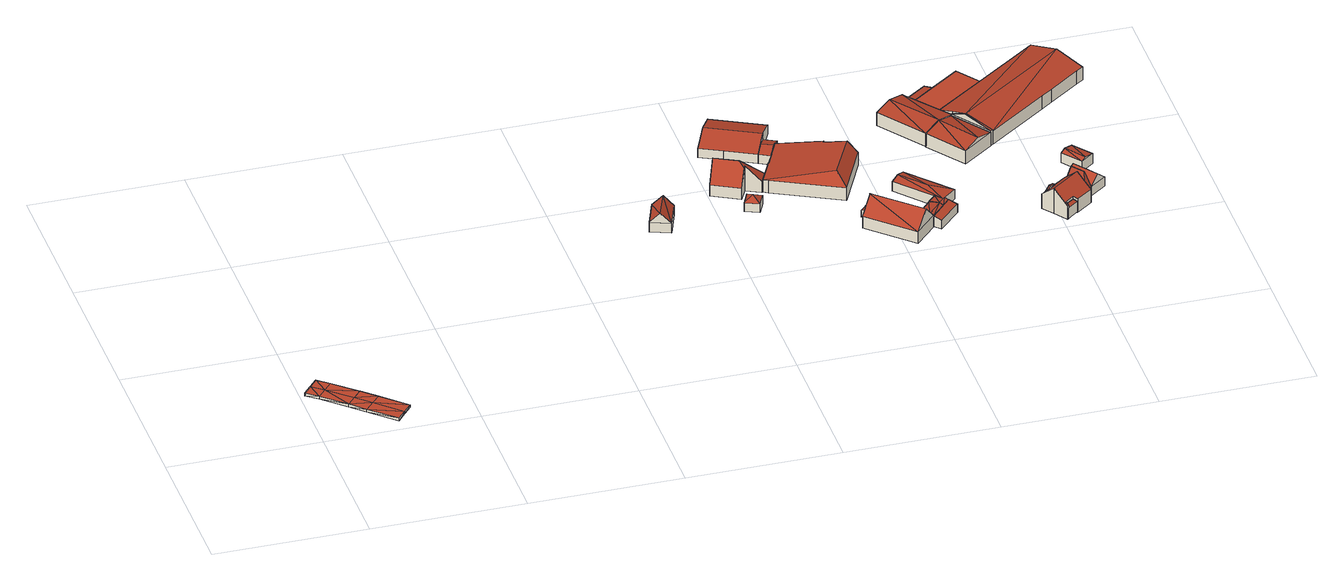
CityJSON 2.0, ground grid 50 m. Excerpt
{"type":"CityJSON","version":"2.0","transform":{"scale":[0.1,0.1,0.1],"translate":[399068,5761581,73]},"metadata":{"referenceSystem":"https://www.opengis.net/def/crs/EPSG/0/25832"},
"CityObjects":{
"building1":{"type":"Building","attributes":{"Geometrietyp2DReferenz":"2000","Gemeindeschluessel":"05515000","function":"53001_1800","roofType":"9999","measuredHeight":1},"geometry":[{"type":"Solid","lod":"2","boundaries":[[[[0,1,2]],[[3,4,5]],[[4,0,5]],[[6,7,3]],[[7,4,3]],[[8,9,6]],[[9,7,6]],[[10,11,8]],[[11,9,8]],[[12,13,10]],[[13,11,10]],[[14,15,12]],[[15,13,12]],[[16,17,14]],[[17,15,14]],[[18,19,16]],[[19,17,16]],[[20,21,18]],[[21,19,18]],[[22,23,20]],[[23,21,20]],[[24,25,22]],[[25,23,22]],[[2,1,24]],[[1,25,24]],[[5,0,2]],[[26,4,7]],[[26,7,9]],[[27,26,11]],[[11,26,9]],[[27,11,13]],[[28,27,15]],[[15,27,13]],[[19,28,17]],[[17,28,15]],[[1,0,4]],[[1,4,26]],[[25,1,26]],[[25,26,27]],[[23,25,28]],[[28,25,27]],[[21,23,19]],[[19,23,28]],[[29,6,3]],[[29,8,6]],[[30,10,29]],[[10,8,29]],[[30,12,10]],[[31,14,30]],[[14,12,30]],[[18,16,31]],[[16,14,31]],[[2,3,5]],[[2,29,3]],[[24,29,2]],[[24,30,29]],[[22,31,24]],[[31,30,24]],[[20,18,22]],[[18,31,22]]]],"semantics":{"surfaces":[{"type":"WallSurface"},{"type":"GroundSurface"},{"type":"RoofSurface"}],"values":[[0,0,0,0,0,0,0,0,0,0,0,0,0,0,0,0,0,0,0,0,0,0,0,0,0,0,1,1,1,1,1,1,1,1,1,1,1,1,1,1,1,1,1,2,2,2,2,2,2,2,2,2,2,2,2,2,2,2,2,2]]}}]},
"building2":{"type":"Building","attributes":{"Gemeindeschluessel":"05515000","Geometrietyp2DReferenz":"3000","function":"31001_2460","roofType":"3100","measuredHeight":6.86},"geometry":[{"type":"Solid","lod":"2","boundaries":[[[[32,33,34,35]],[[36,37,33,32]],[[38,39,37,36]],[[35,34,39,38]],[[32,40,36]],[[38,41,35]],[[41,40,32]],[[32,35,41]],[[38,36,40]],[[40,41,38]],[[33,37,39,34]]]],"semantics":{"surfaces":[{"type":"WallSurface"},{"type":"RoofSurface"},{"type":"GroundSurface"}],"values":[[0,0,0,0,0,0,1,1,1,1,2]]}}]},
"building3":{"type":"Building","attributes":{"Gemeindeschluessel":"05515000","Geometrietyp2DReferenz":"3000","function":"51009_1610","roofType":"3500","measuredHeight":4.89},"geometry":[{"type":"Solid","lod":"2","boundaries":[[[[42,43,44,45]],[[46,47,43,42]],[[48,49,47,46]],[[45,44,49,48]],[[45,50,42]],[[42,50,46]],[[46,50,48]],[[48,50,45]],[[43,47,49,44]]]],"semantics":{"surfaces":[{"type":"WallSurface"},{"type":"RoofSurface"},{"type":"GroundSurface"}],"values":[[0,0,0,0,1,1,1,1,2]]}}]},
"building4":{"type":"Building","attributes":{"Gemeindeschluessel":"05515000","Geometrietyp2DReferenz":"3000","function":"31001_1000","roofType":"5000","measuredHeight":10.58},"address":[{"country":"Germany","locality":"Münster","thoroughfareNumber":"28b","thoroughfareName":"Waltruper Weg"}],"geometry":[{"type":"Solid","lod":"2","boundaries":[[[[51,52,53,54]],[[55,56,52,51]],[[57,58,56,55]],[[59,60,58,57]],[[61,62,60,59]],[[63,64,62,61]],[[54,53,64,63]],[[51,54,63,65,66,55]],[[63,61,67,65]],[[66,65,67,59,57]],[[59,67,61]],[[55,66,57]],[[52,56,58,60,62,64,53]]]],"semantics":{"surfaces":[{"type":"WallSurface"},{"type":"RoofSurface"},{"type":"GroundSurface"}],"values":[[0,0,0,0,0,0,0,1,1,1,0,0,2]]}}]},
"building5":{"type":"Building","attributes":{"Gemeindeschluessel":"05515000","Geometrietyp2DReferenz":"3000","function":"31001_2700"},"children":["building5-1","building5-2"]},
"building5-1":{"type":"BuildingPart","attributes":{"roofType":"3100","measuredHeight":5.44},"parents":["building5"],"geometry":[{"type":"Solid","lod":"2","boundaries":[[[[68,69,70,71]],[[72,73,69,68]],[[74,75,73,72]],[[76,77,75,74]],[[78,79,77,76]],[[80,81,79,78]],[[82,83,84,81,80]],[[74,72,68,71,85,76]],[[82,80,78,76,85]],[[86,87,70,69,73,75,77,79,81,84]],[[83,82,85,88]],[[84,83,88,86]],[[89,88,85,71]],[[70,87,89,71]],[[87,86,88,89]]]],"semantics":{"surfaces":[{"type":"WallSurface"},{"type":"RoofSurface"},{"type":"GroundSurface"},{"type":"ClosureSurface"}],"values":[[0,0,0,0,0,0,0,1,1,2,0,3,0,3,3]]}}]},
"building5-2":{"type":"BuildingPart","attributes":{"roofType":"3100","measuredHeight":4.38},"parents":["building5"],"geometry":[{"type":"Solid","lod":"2","boundaries":[[[[90,91,92,93]],[[94,95,91,90]],[[96,97,95,94]],[[71,70,97,96]],[[98,99,84,83]],[[93,92,99,98]],[[71,96,94,89]],[[90,93,98,83,88,89,94]],[[91,95,97,70,87,86,84,99,92]],[[70,71,89,87]],[[84,86,88,83]],[[86,87,89,88]]]],"semantics":{"surfaces":[{"type":"WallSurface"},{"type":"RoofSurface"},{"type":"GroundSurface"},{"type":"ClosureSurface"}],"values":[[0,0,0,0,0,0,1,1,2,3,3,3]]}}]},
"building6":{"type":"Building","attributes":{"Gemeindeschluessel":"05515000","Geometrietyp2DReferenz":"3000","function":"31001_1000","roofType":"5000","measuredHeight":8.28},"address":[{"country":"Germany","locality":"Münster","thoroughfareNumber":"28","thoroughfareName":"Waltruper Weg"},{"country":"Germany","locality":"Münster","thoroughfareNumber":"28c","thoroughfareName":"Waltruper Weg"}],"geometry":[{"type":"Solid","lod":"2","boundaries":[[[[100,101,102,103]],[[104,105,101,100]],[[106,107,105,104]],[[108,109,107,106]],[[110,111,109,108]],[[112,113,111,110]],[[114,115,113,112]],[[116,117,115,114]],[[118,119,117,116]],[[120,121,119,118]],[[122,123,121,120]],[[124,125,123,122]],[[126,127,125,124]],[[128,129,127,126]],[[103,102,129,128]],[[122,120,130,124]],[[118,116,130,120]],[[114,112,110,108,106,104,100,103,128,126,124,130,116]],[[101,105,107,109,111,113,115,117,119,121,123,125,127,129,102]]]],"semantics":{"surfaces":[{"type":"WallSurface"},{"type":"RoofSurface"},{"type":"GroundSurface"}],"values":[[0,0,0,0,0,0,0,0,0,0,0,0,0,0,0,1,1,1,2]]}}]},
"building7":{"type":"Building","attributes":{"Gemeindeschluessel":"05515000","Geometrietyp2DReferenz":"3000","function":"31001_2700","roofType":"2100","measuredHeight":3.13},"geometry":[{"type":"Solid","lod":"2","boundaries":[[[[131,132,133,134]],[[135,136,132,131]],[[137,138,136,135]],[[134,133,138,137]],[[135,131,134,137]],[[132,136,138,133]]]],"semantics":{"surfaces":[{"type":"WallSurface"},{"type":"RoofSurface"},{"type":"GroundSurface"}],"values":[[0,0,0,0,1,2]]}}]},
"building8":{"type":"Building","attributes":{"Gemeindeschluessel":"05515000","Geometrietyp2DReferenz":"3000","function":"31001_2700"},"children":["building8-1","building8-2"]},
"building8-1":{"type":"BuildingPart","attributes":{"roofType":"3100","measuredHeight":4.25},"parents":["building8"],"geometry":[{"type":"Solid","lod":"2","boundaries":[[[[139,140,141,142]],[[143,144,140,139]],[[142,141,145,146]],[[147,142,148]],[[146,149,148,142]],[[143,139,147]],[[150,143,147,148]],[[147,139,142]],[[140,144,145,141]],[[144,143,146,145]],[[148,149,150]],[[150,149,146,143]]]],"semantics":{"surfaces":[{"type":"WallSurface"},{"type":"RoofSurface"},{"type":"GroundSurface"},{"type":"ClosureSurface"}],"values":[[0,0,0,1,1,1,1,0,2,3,0,3]]}}]},
"building8-2":{"type":"BuildingPart","attributes":{"roofType":"3100","measuredHeight":9.58},"parents":["building8"],"geometry":[{"type":"Solid","lod":"2","boundaries":[[[[151,152,153,154]],[[155,156,152,151]],[[157,158,156,155]],[[159,146,145,158,157]],[[160,161,144,143,162]],[[154,153,161,160]],[[163,164,160]],[[165,154,160,164]],[[150,149,159,166,155,163,162]],[[164,163,155]],[[166,157,155]],[[166,159,157]],[[165,164,155,151]],[[165,151,154]],[[163,160,162]],[[152,156,158,145,144,161,153]],[[150,162,143]],[[146,159,149]],[[144,145,146,143]],[[146,149,150,143]]]],"semantics":{"surfaces":[{"type":"WallSurface"},{"type":"RoofSurface"},{"type":"GroundSurface"},{"type":"ClosureSurface"}],"values":[[0,0,0,0,0,0,1,1,1,1,0,0,0,0,0,2,0,0,3,3]]}}]},
"building9":{"type":"Building","attributes":{"Gemeindeschluessel":"05515000","Geometrietyp2DReferenz":"3000","function":"31001_2700","roofType":"2100","measuredHeight":3.79},"geometry":[{"type":"Solid","lod":"2","boundaries":[[[[167,168,169,170]],[[171,172,168,167]],[[173,174,172,171]],[[175,176,174,173]],[[170,169,176,175]],[[173,171,167,170,175]],[[168,172,174,176,169]]]],"semantics":{"surfaces":[{"type":"WallSurface"},{"type":"RoofSurface"},{"type":"GroundSurface"}],"values":[[0,0,0,0,0,1,2]]}}]},
"building10":{"type":"Building","attributes":{"Gemeindeschluessel":"05515000","Geometrietyp2DReferenz":"3000","function":"31001_2700","roofType":"5000","measuredHeight":4.24},"geometry":[{"type":"Solid","lod":"2","boundaries":[[[[177,178,141,179]],[[180,181,178,177]],[[182,183,181,180]],[[184,140,183,182]],[[179,141,140,184]],[[185,186,180]],[[185,180,177]],[[177,179,185]],[[184,182,186]],[[186,185,184]],[[184,185,179]],[[180,186,182]],[[178,181,183,140,141]]]],"semantics":{"surfaces":[{"type":"WallSurface"},{"type":"RoofSurface"},{"type":"GroundSurface"}],"values":[[0,0,0,0,0,1,1,1,1,1,0,0,2]]}}]},
"building11":{"type":"Building","attributes":{"Gemeindeschluessel":"05515000","Geometrietyp2DReferenz":"3000","function":"31001_2700","roofType":"5000","measuredHeight":4.27},"geometry":[{"type":"Solid","lod":"2","boundaries":[[[[187,188,189,190]],[[191,181,188,187]],[[192,193,181,191]],[[190,189,193,192]],[[187,194,191]],[[192,195,190]],[[194,187,190]],[[190,195,194]],[[191,194,195]],[[195,192,191]],[[188,181,193,189]]]],"semantics":{"surfaces":[{"type":"WallSurface"},{"type":"RoofSurface"},{"type":"GroundSurface"}],"values":[[0,0,0,0,1,0,1,1,1,1,2]]}}]},
"building12":{"type":"Building","attributes":{"Gemeindeschluessel":"05515000","Geometrietyp2DReferenz":"3000","function":"31001_2700","roofType":"3100","measuredHeight":6.29},"geometry":[{"type":"Solid","lod":"2","boundaries":[[[[196,197,198,199]],[[200,201,197,196]],[[202,203,201,200]],[[204,205,203,202]],[[206,207,205,204]],[[208,209,207,206]],[[210,211,209,208]],[[199,198,211,210]],[[212,213,210]],[[213,199,210]],[[214,206,204,202,200,196,212]],[[213,212,196]],[[214,212,210,208]],[[214,208,206]],[[213,196,199]],[[197,201,203,205,207,209,211,198]]]],"semantics":{"surfaces":[{"type":"WallSurface"},{"type":"RoofSurface"},{"type":"GroundSurface"}],"values":[[0,0,0,0,0,0,0,0,1,1,1,1,0,0,0,2]]}}]},
"building13":{"type":"Building","attributes":{"Gemeindeschluessel":"05515000","Geometrietyp2DReferenz":"3000","function":"31001_2700","roofType":"3100","measuredHeight":6.38},"geometry":[{"type":"Solid","lod":"2","boundaries":[[[[215,216,217,218]],[[219,220,216,215]],[[221,222,220,219]],[[218,217,222,221]],[[215,223,219]],[[221,224,218]],[[223,215,218]],[[218,224,223]],[[219,223,224]],[[224,221,219]],[[216,220,222,217]]]],"semantics":{"surfaces":[{"type":"WallSurface"},{"type":"RoofSurface"},{"type":"GroundSurface"}],"values":[[0,0,0,0,0,0,1,1,1,1,2]]}}]},
"building14":{"type":"Building","attributes":{"Gemeindeschluessel":"05515000","Geometrietyp2DReferenz":"3000","function":"31001_2700","roofType":"2100","measuredHeight":4.21},"geometry":[{"type":"Solid","lod":"2","boundaries":[[[[225,226,227,228]],[[229,230,226,225]],[[231,232,230,229]],[[228,227,232,231]],[[229,225,228,231]],[[226,230,232,227]]]],"semantics":{"surfaces":[{"type":"WallSurface"},{"type":"RoofSurface"},{"type":"GroundSurface"}],"values":[[0,0,0,0,1,2]]}}]},
"building15":{"type":"Building","attributes":{"Gemeindeschluessel":"05515000","Geometrietyp2DReferenz":"3000","function":"51009_1610","roofType":"3100","measuredHeight":6.46},"geometry":[{"type":"Solid","lod":"2","boundaries":[[[[233,234,235,236]],[[237,238,234,233]],[[239,240,238,237]],[[236,235,240,239]],[[233,241,237]],[[239,242,236]],[[236,242,241,233]],[[237,241,242,239]],[[234,238,240,235]]]],"semantics":{"surfaces":[{"type":"WallSurface"},{"type":"RoofSurface"},{"type":"GroundSurface"}],"values":[[0,0,0,0,0,0,1,1,2]]}}]},
"building16":{"type":"Building","attributes":{"Gemeindeschluessel":"05515000","Geometrietyp2DReferenz":"3000","function":"51009_1610","roofType":"2100","measuredHeight":4.84},"geometry":[{"type":"Solid","lod":"2","boundaries":[[[[243,244,245,246]],[[247,248,244,243]],[[249,250,248,247]],[[246,245,250,249]],[[247,243,246,249]],[[244,248,250,245]]]],"semantics":{"surfaces":[{"type":"WallSurface"},{"type":"RoofSurface"},{"type":"GroundSurface"}],"values":[[0,0,0,0,1,2]]}}]},
"building17":{"type":"Building","attributes":{"Gemeindeschluessel":"05515000","Geometrietyp2DReferenz":"3000","function":"31001_1000","roofType":"3100","measuredHeight":9.13},"address":[{"country":"Germany","locality":"Münster","thoroughfareNumber":"28a","thoroughfareName":"Waltruper Weg"}],"geometry":[{"type":"Solid","lod":"2","boundaries":[[[[251,252,253,254]],[[255,256,252,251]],[[257,258,256,255]],[[259,260,258,257]],[[261,262,260,259]],[[263,264,262,261]],[[265,266,264,263]],[[267,268,266,265]],[[269,270,268,267]],[[271,272,270,269]],[[273,274,272,271]],[[275,276,274,273]],[[277,278,276,275]],[[279,280,278,277]],[[254,253,280,279]],[[273,271,269,267,265,263,261,275]],[[259,257,255,251,254,279,277,275,261]],[[252,256,258,260,262,264,266,268,270,272,274,276,278,280,253]]]],"semantics":{"surfaces":[{"type":"WallSurface"},{"type":"RoofSurface"},{"type":"GroundSurface"}],"values":[[0,0,0,0,0,0,0,0,0,0,0,0,0,0,0,1,1,2]]}}]},
"building18":{"type":"Building","attributes":{"Gemeindeschluessel":"05515000","Geometrietyp2DReferenz":"3000","function":"31001_2700","roofType":"1000","measuredHeight":4.36},"geometry":[{"type":"Solid","lod":"2","boundaries":[[[[281,282,283,284]],[[285,286,282,281]],[[287,288,286,285]],[[289,290,288,287]],[[284,283,290,289]],[[287,285,281,284,289]],[[282,286,288,290,283]]]],"semantics":{"surfaces":[{"type":"WallSurface"},{"type":"RoofSurface"},{"type":"GroundSurface"}],"values":[[0,0,0,0,0,1,2]]}}]},
"building19":{"type":"Building","attributes":{"Gemeindeschluessel":"05515000","Geometrietyp2DReferenz":"3000","function":"51009_1610","roofType":"5000","measuredHeight":9.08},"geometry":[{"type":"Solid","lod":"2","boundaries":[[[[291,292,293,294]],[[295,296,292,291]],[[297,298,296,295]],[[294,293,298,297]],[[297,295,299]],[[299,295,291,300]],[[291,294,300]],[[300,294,297,299]],[[292,296,298,293]]]],"semantics":{"surfaces":[{"type":"WallSurface"},{"type":"RoofSurface"},{"type":"GroundSurface"}],"values":[[0,0,0,0,1,1,1,1,2]]}}]},
"building20":{"type":"Building","attributes":{"Gemeindeschluessel":"05515000","Geometrietyp2DReferenz":"3000","function":"31001_2700","roofType":"5000","measuredHeight":6.18},"geometry":[{"type":"Solid","lod":"2","boundaries":[[[[301,302,303,304]],[[305,306,302,301]],[[307,296,306,305]],[[308,292,296,307]],[[309,310,292,308]],[[311,312,310,309]],[[313,314,312,311]],[[315,316,314,313]],[[304,303,316,315]],[[317,318,313,311,309,308,307]],[[305,301,304,315,318,317]],[[305,317,307]],[[313,318,315]],[[302,306,296,292,310,312,314,316,303]]]],"semantics":{"surfaces":[{"type":"WallSurface"},{"type":"RoofSurface"},{"type":"GroundSurface"}],"values":[[0,0,0,0,0,0,0,0,0,1,1,0,0,2]]}}]},
"building21":{"type":"Building","attributes":{"Gemeindeschluessel":"05515000","Geometrietyp2DReferenz":"3000","function":"31001_2460","roofType":"3100","measuredHeight":4.34},"geometry":[{"type":"Solid","lod":"2","boundaries":[[[[319,320,321,322]],[[323,324,320,319]],[[325,326,324,323]],[[322,321,326,325]],[[319,327,323]],[[325,328,322]],[[327,319,322]],[[322,328,327]],[[323,327,328]],[[328,325,323]],[[320,324,326,321]]]],"semantics":{"surfaces":[{"type":"WallSurface"},{"type":"RoofSurface"},{"type":"GroundSurface"}],"values":[[0,0,0,0,0,0,1,1,1,1,2]]}}]},
"building22":{"type":"Building","attributes":{"Gemeindeschluessel":"05515000","Geometrietyp2DReferenz":"3000","function":"31001_2700"},"children":["building22-1","building22-2"]},
"building22-1":{"type":"BuildingPart","attributes":{"roofType":"3100","measuredHeight":7.29},"parents":["building22"],"geometry":[{"type":"Solid","lod":"2","boundaries":[[[[329,330,331,332,333]],[[334,209,330,329]],[[335,336,207,209,334]],[[329,337,334]],[[329,333,338]],[[338,337,329]],[[337,338,339,335]],[[335,334,337]],[[330,209,207,331]],[[340,333,332]],[[331,207,336,332]],[[336,335,340,332]],[[341,339,338,333,340]],[[339,341,340,335]]]],"semantics":{"surfaces":[{"type":"WallSurface"},{"type":"RoofSurface"},{"type":"GroundSurface"},{"type":"ClosureSurface"}],"values":[[0,0,0,0,1,1,1,1,2,0,3,3,0,3]]}}]},
"building22-2":{"type":"BuildingPart","attributes":{"roofType":"3100","measuredHeight":7.22},"parents":["building22"],"geometry":[{"type":"Solid","lod":"2","boundaries":[[[[342,343,344,345]],[[346,347,343,342]],[[348,349,347,346]],[[350,351,349,348]],[[352,353,351,350]],[[332,331,353,352]],[[354,205,207,336]],[[345,344,205,354]],[[355,342,341]],[[345,354,356,339,341,342]],[[352,350,348,346,355,332]],[[341,340,332,355]],[[335,356,354,336]],[[355,346,342]],[[343,347,349,351,353,331,207,205,344]],[[331,332,336,207]],[[356,335,339]],[[335,336,332,340]],[[339,335,340,341]]]],"semantics":{"surfaces":[{"type":"WallSurface"},{"type":"RoofSurface"},{"type":"GroundSurface"},{"type":"ClosureSurface"}],"values":[[0,0,0,0,0,0,0,0,1,1,1,1,0,0,2,3,0,3,3]]}}]}
},
"vertices":[
[6,220,33],[42,189,34],[42,189,44],[32,250,43],[32,250,33],[6,220,43],[58,280,43],[58,280,33],[95,249,44],[95,249,34],[169,183,44],[169,183,34],[170,183,44],[170,183,34],[216,142,43],[216,142,33],[296,70,42],[296,70,32],[270,40,42],[270,40,32],[243,10,42],[243,10,32],[162,82,43],[162,82,33],[117,123,44],[117,123,34],[68,219,34],[143,153,34],[189,112,33],[68,219,44],[143,153,44],[189,112,43],
[1306,909,51],[1306,909,17],[1270,815,17],[1270,815,51],[1369,885,51],[1369,885,17],[1334,791,51],[1334,791,17],[1338,897,86],[1302,803,86],
[1645,867,48],[1645,867,17],[1600,888,17],[1600,888,48],[1624,822,48],[1624,822,17],[1579,843,48],[1579,843,17],[1612,856,65],
[1660,927,56],[1660,927,17],[1666,940,17],[1666,940,56],[1612,951,107],[1612,951,17],[1591,909,57],[1591,909,17],[1502,953,57],[1502,953,17],[1544,1039,55],[1544,1039,17],[1681,970,55],[1681,970,17],[1598,961,123],[1608,942,107],[1524,998,123],
[1599,1133,49],[1599,1133,16],[1694,1086,16],[1694,1086,49],[1527,1169,49],[1527,1169,16],[1537,1188,55],[1537,1188,16],[1564,1242,71],[1564,1242,16],[1601,1315,49],[1601,1315,16],[1767,1232,49],[1767,1232,16],[1731,1161,70],[1731,1161,49],[1731,1161,16],[1730,1159,71],[1730,1159,16],[1713,1123,16],[1730,1159,50],[1713,1123,60],
[1758,1124,55],[1758,1124,16],[1761,1123,16],[1761,1123,55],[1749,1105,60],[1749,1105,16],[1730,1067,49],[1730,1067,16],[1770,1141,49],[1770,1141,16],
[1710,1024,53],[1710,1024,9],[1708,1025,9],[1708,1025,53],[1731,1067,53],[1731,1067,9],[1730,1067,53],[1730,1067,9],[1758,1124,53],[1758,1124,9],[1761,1123,53],[1761,1123,9],[1893,1057,79],[1893,1057,9],[1890,1052,79],[1890,1052,9],[1956,1019,92],[1956,1019,9],[1987,1003,54],[1987,1003,9],[1898,826,53],[1898,826,9],[1682,932,53],[1682,932,9],[1666,940,53],[1666,940,9],[1681,970,53],[1681,970,9],[1700,1007,53],[1700,1007,9],[1880,870,92],
[1972,742,41],[1972,742,9],[1950,763,9],[1950,763,32],[1937,705,41],[1937,705,9],[1915,726,32],[1915,726,9],
[2158,664,44],[2158,664,7],[2123,698,7],[2123,698,44],[2112,614,44],[2112,614,7],[2076,647,7],[2076,647,44],[2149,673,50],[2102,623,50],[2100,625,49],[2103,622,49],
[1937,705,49],[1937,705,7],[1903,669,7],[1903,669,49],[1972,742,49],[1972,742,7],[2075,646,49],[2075,646,7],[2076,647,49],[2042,540,49],[2042,540,7],[2112,614,49],[2077,577,103],[1937,706,103],[1937,705,103],[2075,646,50],
[2112,614,46],[2112,614,9],[2132,594,9],[2132,594,39],[2158,664,47],[2158,664,9],[2181,689,47],[2181,689,9],[2203,667,39],[2203,667,9],
[2148,724,45],[2148,724,7],[2123,698,45],[2168,701,45],[2168,701,7],[2181,689,45],[2181,689,7],[2158,664,45],[2149,674,50],[2172,698,50],
[2216,742,42],[2216,742,7],[2093,880,7],[2093,880,42],[2168,701,42],[2047,838,42],[2047,838,7],[2143,777,50],[2070,859,50],
[2202,1262,61],[2202,1262,13],[2100,1188,13],[2100,1188,61],[2209,1252,61],[2209,1252,13],[2230,1224,61],[2230,1224,13],[2287,1150,61],[2287,1150,13],[2317,1112,61],[2317,1112,13],[2313,1110,61],[2313,1110,13],[2211,1036,61],[2211,1036,13],[2264,1074,75],[2151,1225,75],[2313,1110,62],
[2402,986,60],[2402,986,12],[2313,1110,12],[2313,1110,60],[2300,912,60],[2300,912,12],[2211,1036,60],[2211,1036,12],[2351,949,76],[2262,1073,76],
[2305,1278,56],[2305,1278,14],[2284,1307,14],[2284,1307,47],[2230,1224,56],[2230,1224,14],[2209,1252,47],[2209,1252,14],
[2503,643,72],[2503,643,11],[2499,648,11],[2499,648,72],[2462,612,52],[2462,612,11],[2458,618,52],[2458,618,11],[2489,632,75],[2485,638,75],
[2553,564,50],[2553,564,12],[2539,566,12],[2539,566,60],[2517,537,50],[2517,537,12],[2511,545,60],[2511,545,12],
[2539,566,68],[2539,566,10],[2553,564,10],[2553,564,59],[2511,545,68],[2511,545,10],[2517,537,59],[2517,537,10],[2514,535,59],[2514,535,10],[2483,576,102],[2483,576,10],[2455,615,62],[2455,615,10],[2458,618,62],[2458,618,10],[2462,612,68],[2462,612,10],[2503,643,68],[2503,643,10],[2499,648,62],[2499,648,10],[2547,684,62],[2547,684,10],[2576,645,102],[2576,645,10],[2594,620,77],[2594,620,10],[2607,603,59],[2607,603,10],
[2230,1224,58],[2230,1224,15],[2287,1150,15],[2287,1150,58],[2305,1278,58],[2305,1278,15],[2396,1344,58],[2396,1344,15],[2451,1269,58],[2451,1269,15],
[2570,700,43],[2570,700,11],[2547,684,11],[2547,684,43],[2617,637,43],[2617,637,11],[2594,620,43],[2594,620,11],[2597,640,102],[2567,681,102],
[2626,742,44],[2626,742,11],[2622,740,11],[2622,740,47],[2673,678,44],[2673,678,11],[2617,637,44],[2570,700,44],[2569,701,44],[2569,701,11],[2571,703,46],[2571,703,11],[2576,726,60],[2576,726,11],[2613,753,47],[2613,753,11],[2645,658,73],[2589,735,73],
[2672,805,48],[2672,805,13],[2624,869,13],[2624,869,48],[2628,772,48],[2628,772,13],[2580,836,48],[2580,836,13],[2643,783,56],[2595,847,56],
[2402,986,66],[2402,986,13],[2409,991,13],[2409,991,60],[2409,991,66],[2313,1110,66],[2317,1112,66],[2317,1112,60],[2344,1066,86],[2349,1070,86],[2347,1072,85],[2393,1012,66],[2348,1071,85],
[2653,1415,60],[2653,1415,13],[2451,1269,13],[2451,1269,60],[2771,1253,60],[2771,1253,13],[2747,1237,60],[2747,1237,13],[2646,1163,60],[2646,1163,13],[2608,1136,60],[2608,1136,13],[2287,1150,60],[2712,1334,85],[2317,1112,72]
]}
